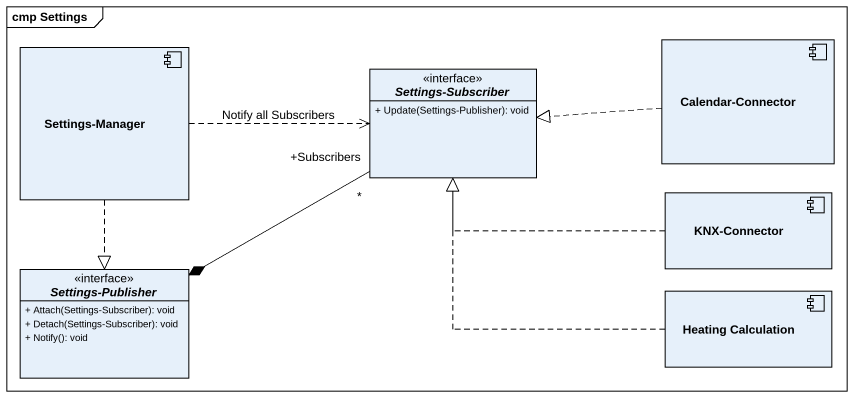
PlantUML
@startuml
mainframe cmp Settings
allowmixing
hide circle
hide empty members
skinparam classAttributeIconSize 0
component "Settings-Manager" as Settings_Manager
component "Calendar-Connector" as Calendar_Connector
interface "Settings-Subscriber" as Settings_Subscriber {
  + Update(Settings-Publisher): void
}
component "KNX-Connector" as KNX_Connector
interface "Settings-Publisher" as Settings_Publisher {
  + Attach(Settings-Subscriber): void
  + Detach(Settings-Subscriber): void
  + Notify(): void
}
component "Heating Calculation" as Heating_Calculation
Settings_Manager .right.> Settings_Subscriber : Notify all Subscribers
Settings_Manager ..|> Settings_Publisher
Calendar_Connector .left.|> Settings_Subscriber
KNX_Connector .left.|> Settings_Subscriber
Settings_Publisher *-right- "+Subscribers\n*" Settings_Subscriber
Heating_Calculation .up.|> Settings_Subscriber
@enduml
